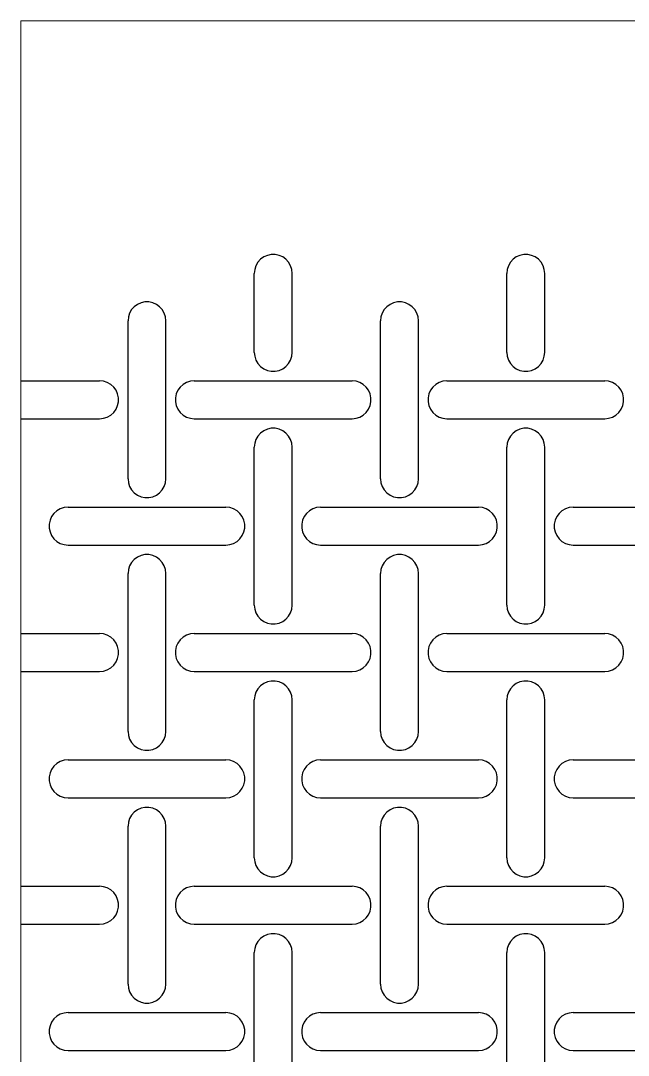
# Model space of a CAD drawing. Header units: metres. Extents: x 0 to 100, y -20 to 320.
# Drawn here: x 0 to 48.1, y 238.1 to 320 of the extents above; entities that cross this region are included whole.
import ezdxf

# ---------------------------------------------------------------- set-up
doc = ezdxf.new("R2010")
doc.units = ezdxf.units.M

msp = doc.modelspace()

# ---------------------------------------------------------------- linework, layer by layer
at = {"lineweight": 0}
for p, q in [((0, -20), (0, 320)), ((0, 320), (100, 320))]:
    msp.add_line(p, q, dxfattribs=at)
for p, q in [((19.536, 301.427), (19.25, 301.299)), ((19.843, 301.492), (19.536, 301.427)), ((20.157, 301.492), (19.843, 301.492)), ((20.464, 301.427), (20.157, 301.492)), ((20.75, 301.299), (20.464, 301.427)), ((39.536, 301.427), (39.25, 301.299)), ((39.843, 301.492), (39.536, 301.427)), ((40.157, 301.492), (39.843, 301.492)), ((40.464, 301.427), (40.157, 301.492)), ((40.75, 301.299), (40.464, 301.427)), ((18.63, 300.61), (18.533, 300.312)), ((18.786, 300.882), (18.63, 300.61)), ((18.996, 301.115), (18.786, 300.882)), ((19.25, 301.299), (18.996, 301.115)), ((21.004, 301.115), (20.75, 301.299)), ((21.214, 300.882), (21.004, 301.115)), ((21.37, 300.61), (21.214, 300.882)), ((21.467, 300.312), (21.37, 300.61)), ((38.63, 300.61), (38.533, 300.312)), ((38.786, 300.882), (38.63, 300.61)), ((38.996, 301.115), (38.786, 300.882)), ((39.25, 301.299), (38.996, 301.115)), ((41.004, 301.115), (40.75, 301.299)), ((41.214, 300.882), (41.004, 301.115)), ((41.37, 300.61), (41.214, 300.882)), ((41.467, 300.312), (41.37, 300.61)), ((18.533, 300.312), (18.5, 300)), ((18.5, 293.75), (18.5, 300)), ((21.5, 300), (21.467, 300.312)), ((21.5, 293.75), (21.5, 300)), ((38.533, 300.312), (38.5, 300)), ((38.5, 293.75), (38.5, 300)), ((41.5, 300), (41.467, 300.312)), ((41.5, 293.75), (41.5, 300)), ((8.996, 297.365), (8.786, 297.132)), ((9.25, 297.549), (8.996, 297.365)), ((9.536, 297.677), (9.25, 297.549)), ((9.843, 297.742), (9.536, 297.677)), ((10.157, 297.742), (9.843, 297.742)), ((10.464, 297.677), (10.157, 297.742)), ((10.75, 297.549), (10.464, 297.677)), ((11.004, 297.365), (10.75, 297.549)), ((11.214, 297.132), (11.004, 297.365)), ((28.996, 297.365), (28.786, 297.132)), ((29.25, 297.549), (28.996, 297.365)), ((29.536, 297.677), (29.25, 297.549)), ((29.843, 297.742), (29.536, 297.677)), ((30.157, 297.742), (29.843, 297.742)), ((30.464, 297.677), (30.157, 297.742)), ((30.75, 297.549), (30.464, 297.677)), ((31.004, 297.365), (30.75, 297.549)), ((31.214, 297.132), (31.004, 297.365)), ((8.533, 296.562), (8.5, 296.25)), ((8.63, 296.86), (8.533, 296.562)), ((8.786, 297.132), (8.63, 296.86)), ((11.37, 296.86), (11.214, 297.132)), ((11.467, 296.562), (11.37, 296.86)), ((11.5, 296.25), (11.467, 296.562)), ((28.533, 296.562), (28.5, 296.25)), ((28.63, 296.86), (28.533, 296.562)), ((28.786, 297.132), (28.63, 296.86)), ((31.37, 296.86), (31.214, 297.132)), ((31.467, 296.562), (31.37, 296.86)), ((31.5, 296.25), (31.467, 296.562)), ((8.5, 283.75), (8.5, 296.25)), ((11.5, 283.75), (11.5, 296.25)), ((28.5, 283.75), (28.5, 296.25)), ((31.5, 283.75), (31.5, 296.25)), ((18.5, 293.75), (18.533, 293.438)), ((18.533, 293.438), (18.63, 293.14)), ((18.63, 293.14), (18.786, 292.868)), ((21.214, 292.868), (21.37, 293.14)), ((21.37, 293.14), (21.467, 293.438)), ((21.467, 293.438), (21.5, 293.75)), ((38.5, 293.75), (38.533, 293.438)), ((38.533, 293.438), (38.63, 293.14)), ((38.63, 293.14), (38.786, 292.868)), ((41.214, 292.868), (41.37, 293.14)), ((41.37, 293.14), (41.467, 293.438)), ((41.467, 293.438), (41.5, 293.75)), ((18.786, 292.868), (18.996, 292.635)), ((18.996, 292.635), (19.25, 292.451)), ((19.25, 292.451), (19.536, 292.323)), ((19.536, 292.323), (19.843, 292.258)), ((20.157, 292.258), (20.464, 292.323)), ((20.464, 292.323), (20.75, 292.451)), ((20.75, 292.451), (21.004, 292.635)), ((21.004, 292.635), (21.214, 292.868)), ((38.786, 292.868), (38.996, 292.635)), ((38.996, 292.635), (39.25, 292.451)), ((39.25, 292.451), (39.536, 292.323)), ((39.536, 292.323), (39.843, 292.258)), ((40.157, 292.258), (40.464, 292.323)), ((40.464, 292.323), (40.75, 292.451)), ((40.75, 292.451), (41.004, 292.635)), ((41.004, 292.635), (41.214, 292.868)), ((0, 291.5), (6.25, 291.5)), ((6.562, 291.467), (6.25, 291.5)), ((13.75, 291.5), (13.438, 291.467)), ((13.75, 291.5), (26.25, 291.5)), ((19.843, 292.258), (20.157, 292.258)), ((26.562, 291.467), (26.25, 291.5)), ((33.75, 291.5), (33.438, 291.467)), ((33.75, 291.5), (46.25, 291.5)), ((39.843, 292.258), (40.157, 292.258)), ((46.562, 291.467), (46.25, 291.5)), ((6.86, 291.37), (6.562, 291.467)), ((7.132, 291.214), (6.86, 291.37)), ((7.365, 291.004), (7.132, 291.214)), ((7.549, 290.75), (7.365, 291.004)), ((7.677, 290.464), (7.549, 290.75)), ((12.451, 290.75), (12.323, 290.464)), ((12.635, 291.004), (12.451, 290.75)), ((12.868, 291.214), (12.635, 291.004)), ((13.14, 291.37), (12.868, 291.214)), ((13.438, 291.467), (13.14, 291.37)), ((26.86, 291.37), (26.562, 291.467)), ((27.132, 291.214), (26.86, 291.37)), ((27.365, 291.004), (27.132, 291.214)), ((27.549, 290.75), (27.365, 291.004)), ((27.677, 290.464), (27.549, 290.75)), ((32.451, 290.75), (32.323, 290.464)), ((32.635, 291.004), (32.451, 290.75)), ((32.868, 291.214), (32.635, 291.004)), ((33.14, 291.37), (32.868, 291.214)), ((33.438, 291.467), (33.14, 291.37)), ((46.86, 291.37), (46.562, 291.467)), ((47.132, 291.214), (46.86, 291.37)), ((47.365, 291.004), (47.132, 291.214)), ((47.549, 290.75), (47.365, 291.004)), ((47.677, 290.464), (47.549, 290.75)), ((7.742, 290.157), (7.677, 290.464)), ((7.742, 289.843), (7.742, 290.157)), ((12.323, 290.464), (12.258, 290.157)), ((12.258, 290.157), (12.258, 289.843)), ((27.742, 290.157), (27.677, 290.464)), ((27.742, 289.843), (27.742, 290.157)), ((32.323, 290.464), (32.258, 290.157)), ((32.258, 290.157), (32.258, 289.843)), ((47.742, 290.157), (47.677, 290.464)), ((47.742, 289.843), (47.742, 290.157)), ((7.365, 288.996), (7.549, 289.25)), ((7.549, 289.25), (7.677, 289.536)), ((7.677, 289.536), (7.742, 289.843)), ((12.258, 289.843), (12.323, 289.536)), ((12.323, 289.536), (12.451, 289.25)), ((12.451, 289.25), (12.635, 288.996)), ((27.365, 288.996), (27.549, 289.25)), ((27.549, 289.25), (27.677, 289.536)), ((27.677, 289.536), (27.742, 289.843)), ((32.258, 289.843), (32.323, 289.536)), ((32.323, 289.536), (32.451, 289.25)), ((32.451, 289.25), (32.635, 288.996)), ((47.365, 288.996), (47.549, 289.25)), ((47.549, 289.25), (47.677, 289.536)), ((47.677, 289.536), (47.742, 289.843)), ((0, 288.5), (6.25, 288.5)), ((6.25, 288.5), (6.562, 288.533)), ((6.562, 288.533), (6.86, 288.63)), ((6.86, 288.63), (7.132, 288.786)), ((7.132, 288.786), (7.365, 288.996)), ((12.635, 288.996), (12.868, 288.786)), ((12.868, 288.786), (13.14, 288.63)), ((13.14, 288.63), (13.438, 288.533)), ((13.438, 288.533), (13.75, 288.5)), ((13.75, 288.5), (26.25, 288.5)), ((26.25, 288.5), (26.562, 288.533)), ((26.562, 288.533), (26.86, 288.63)), ((26.86, 288.63), (27.132, 288.786)), ((27.132, 288.786), (27.365, 288.996)), ((32.635, 288.996), (32.868, 288.786)), ((32.868, 288.786), (33.14, 288.63)), ((33.14, 288.63), (33.438, 288.533)), ((33.438, 288.533), (33.75, 288.5)), ((33.75, 288.5), (46.25, 288.5)), ((46.25, 288.5), (46.562, 288.533)), ((46.562, 288.533), (46.86, 288.63)), ((46.86, 288.63), (47.132, 288.786)), ((47.132, 288.786), (47.365, 288.996)), ((19.25, 287.549), (18.996, 287.365)), ((19.536, 287.677), (19.25, 287.549)), ((19.843, 287.742), (19.536, 287.677)), ((20.157, 287.742), (19.843, 287.742)), ((20.464, 287.677), (20.157, 287.742)), ((20.75, 287.549), (20.464, 287.677)), ((21.004, 287.365), (20.75, 287.549)), ((39.25, 287.549), (38.996, 287.365)), ((39.536, 287.677), (39.25, 287.549)), ((39.843, 287.742), (39.536, 287.677)), ((40.157, 287.742), (39.843, 287.742)), ((40.464, 287.677), (40.157, 287.742)), ((40.75, 287.549), (40.464, 287.677)), ((41.004, 287.365), (40.75, 287.549)), ((18.63, 286.86), (18.533, 286.562)), ((18.786, 287.132), (18.63, 286.86)), ((18.996, 287.365), (18.786, 287.132)), ((21.214, 287.132), (21.004, 287.365)), ((21.37, 286.86), (21.214, 287.132)), ((21.467, 286.562), (21.37, 286.86)), ((38.63, 286.86), (38.533, 286.562)), ((38.786, 287.132), (38.63, 286.86)), ((38.996, 287.365), (38.786, 287.132)), ((41.214, 287.132), (41.004, 287.365)), ((41.37, 286.86), (41.214, 287.132)), ((41.467, 286.562), (41.37, 286.86)), ((18.533, 286.562), (18.5, 286.25)), ((18.5, 273.75), (18.5, 286.25)), ((21.5, 286.25), (21.467, 286.562)), ((21.5, 273.75), (21.5, 286.25)), ((38.533, 286.562), (38.5, 286.25)), ((38.5, 273.75), (38.5, 286.25)), ((41.5, 286.25), (41.467, 286.562)), ((41.5, 273.75), (41.5, 286.25)), ((8.5, 283.75), (8.533, 283.438)), ((8.533, 283.438), (8.63, 283.14)), ((11.37, 283.14), (11.467, 283.438)), ((11.467, 283.438), (11.5, 283.75)), ((28.5, 283.75), (28.533, 283.438)), ((28.533, 283.438), (28.63, 283.14)), ((31.37, 283.14), (31.467, 283.438)), ((31.467, 283.438), (31.5, 283.75)), ((8.63, 283.14), (8.786, 282.868)), ((8.786, 282.868), (8.996, 282.635)), ((8.996, 282.635), (9.25, 282.451)), ((10.75, 282.451), (11.004, 282.635)), ((11.004, 282.635), (11.214, 282.868)), ((11.214, 282.868), (11.37, 283.14)), ((28.63, 283.14), (28.786, 282.868)), ((28.786, 282.868), (28.996, 282.635)), ((28.996, 282.635), (29.25, 282.451)), ((30.75, 282.451), (31.004, 282.635)), ((31.004, 282.635), (31.214, 282.868)), ((31.214, 282.868), (31.37, 283.14)), ((9.25, 282.451), (9.536, 282.323)), ((9.536, 282.323), (9.843, 282.258)), ((9.843, 282.258), (10.157, 282.258)), ((10.157, 282.258), (10.464, 282.323)), ((10.464, 282.323), (10.75, 282.451)), ((29.25, 282.451), (29.536, 282.323)), ((29.536, 282.323), (29.843, 282.258)), ((29.843, 282.258), (30.157, 282.258)), ((30.157, 282.258), (30.464, 282.323)), ((30.464, 282.323), (30.75, 282.451)), ((2.635, 281.004), (2.451, 280.75)), ((2.868, 281.214), (2.635, 281.004)), ((3.14, 281.37), (2.868, 281.214)), ((3.438, 281.467), (3.14, 281.37)), ((3.75, 281.5), (3.438, 281.467)), ((3.75, 281.5), (16.25, 281.5)), ((16.562, 281.467), (16.25, 281.5)), ((16.86, 281.37), (16.562, 281.467)), ((17.132, 281.214), (16.86, 281.37)), ((17.365, 281.004), (17.132, 281.214)), ((17.549, 280.75), (17.365, 281.004)), ((22.635, 281.004), (22.451, 280.75)), ((22.868, 281.214), (22.635, 281.004)), ((23.14, 281.37), (22.868, 281.214)), ((23.438, 281.467), (23.14, 281.37)), ((23.75, 281.5), (23.438, 281.467)), ((23.75, 281.5), (36.25, 281.5)), ((36.562, 281.467), (36.25, 281.5)), ((36.86, 281.37), (36.562, 281.467)), ((37.132, 281.214), (36.86, 281.37)), ((37.365, 281.004), (37.132, 281.214)), ((37.549, 280.75), (37.365, 281.004)), ((42.635, 281.004), (42.451, 280.75)), ((42.868, 281.214), (42.635, 281.004)), ((43.14, 281.37), (42.868, 281.214)), ((43.438, 281.467), (43.14, 281.37)), ((43.75, 281.5), (43.438, 281.467)), ((43.75, 281.5), (56.25, 281.5)), ((2.323, 280.464), (2.258, 280.157)), ((2.258, 280.157), (2.258, 279.843)), ((2.451, 280.75), (2.323, 280.464)), ((17.677, 280.464), (17.549, 280.75)), ((17.742, 280.157), (17.677, 280.464)), ((17.742, 279.843), (17.742, 280.157)), ((22.323, 280.464), (22.258, 280.157)), ((22.258, 280.157), (22.258, 279.843)), ((22.451, 280.75), (22.323, 280.464)), ((37.677, 280.464), (37.549, 280.75)), ((37.742, 280.157), (37.677, 280.464)), ((37.742, 279.843), (37.742, 280.157)), ((42.323, 280.464), (42.258, 280.157)), ((42.258, 280.157), (42.258, 279.843)), ((42.451, 280.75), (42.323, 280.464)), ((2.258, 279.843), (2.323, 279.536)), ((2.323, 279.536), (2.451, 279.25)), ((2.451, 279.25), (2.635, 278.996)), ((17.365, 278.996), (17.549, 279.25)), ((17.549, 279.25), (17.677, 279.536)), ((17.677, 279.536), (17.742, 279.843)), ((22.258, 279.843), (22.323, 279.536)), ((22.323, 279.536), (22.451, 279.25)), ((22.451, 279.25), (22.635, 278.996)), ((37.365, 278.996), (37.549, 279.25)), ((37.549, 279.25), (37.677, 279.536)), ((37.677, 279.536), (37.742, 279.843)), ((42.258, 279.843), (42.323, 279.536)), ((42.323, 279.536), (42.451, 279.25)), ((42.451, 279.25), (42.635, 278.996)), ((2.635, 278.996), (2.868, 278.786)), ((2.868, 278.786), (3.14, 278.63)), ((3.14, 278.63), (3.438, 278.533)), ((3.438, 278.533), (3.75, 278.5)), ((3.75, 278.5), (16.25, 278.5)), ((16.25, 278.5), (16.562, 278.533)), ((16.562, 278.533), (16.86, 278.63)), ((16.86, 278.63), (17.132, 278.786)), ((17.132, 278.786), (17.365, 278.996)), ((22.635, 278.996), (22.868, 278.786)), ((22.868, 278.786), (23.14, 278.63)), ((23.14, 278.63), (23.438, 278.533)), ((23.438, 278.533), (23.75, 278.5)), ((23.75, 278.5), (36.25, 278.5)), ((36.25, 278.5), (36.562, 278.533)), ((36.562, 278.533), (36.86, 278.63)), ((36.86, 278.63), (37.132, 278.786)), ((37.132, 278.786), (37.365, 278.996)), ((42.635, 278.996), (42.868, 278.786)), ((42.868, 278.786), (43.14, 278.63)), ((43.14, 278.63), (43.438, 278.533)), ((43.438, 278.533), (43.75, 278.5)), ((43.75, 278.5), (56.25, 278.5)), ((9.536, 277.677), (9.25, 277.549)), ((9.843, 277.742), (9.536, 277.677)), ((10.157, 277.742), (9.843, 277.742)), ((10.464, 277.677), (10.157, 277.742)), ((10.75, 277.549), (10.464, 277.677)), ((29.536, 277.677), (29.25, 277.549)), ((29.843, 277.742), (29.536, 277.677)), ((30.157, 277.742), (29.843, 277.742)), ((30.464, 277.677), (30.157, 277.742)), ((30.75, 277.549), (30.464, 277.677)), ((8.63, 276.86), (8.533, 276.562)), ((8.786, 277.132), (8.63, 276.86)), ((8.996, 277.365), (8.786, 277.132)), ((9.25, 277.549), (8.996, 277.365)), ((11.004, 277.365), (10.75, 277.549)), ((11.214, 277.132), (11.004, 277.365)), ((11.37, 276.86), (11.214, 277.132)), ((11.467, 276.562), (11.37, 276.86)), ((28.63, 276.86), (28.533, 276.562)), ((28.786, 277.132), (28.63, 276.86)), ((28.996, 277.365), (28.786, 277.132)), ((29.25, 277.549), (28.996, 277.365)), ((31.004, 277.365), (30.75, 277.549)), ((31.214, 277.132), (31.004, 277.365)), ((31.37, 276.86), (31.214, 277.132)), ((31.467, 276.562), (31.37, 276.86)), ((8.533, 276.562), (8.5, 276.25)), ((8.5, 263.75), (8.5, 276.25)), ((11.5, 276.25), (11.467, 276.562)), ((11.5, 263.75), (11.5, 276.25)), ((28.533, 276.562), (28.5, 276.25)), ((28.5, 263.75), (28.5, 276.25)), ((31.5, 276.25), (31.467, 276.562)), ((31.5, 263.75), (31.5, 276.25)), ((18.5, 273.75), (18.533, 273.438)), ((21.467, 273.438), (21.5, 273.75)), ((38.5, 273.75), (38.533, 273.438)), ((41.467, 273.438), (41.5, 273.75)), ((18.533, 273.438), (18.63, 273.14)), ((18.63, 273.14), (18.786, 272.868)), ((18.786, 272.868), (18.996, 272.635)), ((21.004, 272.635), (21.214, 272.868)), ((21.214, 272.868), (21.37, 273.14)), ((21.37, 273.14), (21.467, 273.438)), ((38.533, 273.438), (38.63, 273.14)), ((38.63, 273.14), (38.786, 272.868)), ((38.786, 272.868), (38.996, 272.635)), ((41.004, 272.635), (41.214, 272.868)), ((41.214, 272.868), (41.37, 273.14)), ((41.37, 273.14), (41.467, 273.438)), ((18.996, 272.635), (19.25, 272.451)), ((19.25, 272.451), (19.536, 272.323)), ((19.536, 272.323), (19.843, 272.258)), ((19.843, 272.258), (20.157, 272.258)), ((20.157, 272.258), (20.464, 272.323)), ((20.464, 272.323), (20.75, 272.451)), ((20.75, 272.451), (21.004, 272.635)), ((38.996, 272.635), (39.25, 272.451)), ((39.25, 272.451), (39.536, 272.323)), ((39.536, 272.323), (39.843, 272.258)), ((39.843, 272.258), (40.157, 272.258)), ((40.157, 272.258), (40.464, 272.323)), ((40.464, 272.323), (40.75, 272.451)), ((40.75, 272.451), (41.004, 272.635)), ((0, 271.5), (6.25, 271.5)), ((6.562, 271.467), (6.25, 271.5)), ((6.86, 271.37), (6.562, 271.467)), ((7.132, 271.214), (6.86, 271.37)), ((7.365, 271.004), (7.132, 271.214)), ((12.868, 271.214), (12.635, 271.004)), ((13.14, 271.37), (12.868, 271.214)), ((13.438, 271.467), (13.14, 271.37)), ((13.75, 271.5), (13.438, 271.467)), ((13.75, 271.5), (26.25, 271.5)), ((26.562, 271.467), (26.25, 271.5)), ((26.86, 271.37), (26.562, 271.467)), ((27.132, 271.214), (26.86, 271.37)), ((27.365, 271.004), (27.132, 271.214)), ((32.868, 271.214), (32.635, 271.004)), ((33.14, 271.37), (32.868, 271.214)), ((33.438, 271.467), (33.14, 271.37)), ((33.75, 271.5), (33.438, 271.467)), ((33.75, 271.5), (46.25, 271.5)), ((46.562, 271.467), (46.25, 271.5)), ((46.86, 271.37), (46.562, 271.467)), ((47.132, 271.214), (46.86, 271.37)), ((47.365, 271.004), (47.132, 271.214)), ((7.549, 270.75), (7.365, 271.004)), ((7.677, 270.464), (7.549, 270.75)), ((7.742, 270.157), (7.677, 270.464)), ((12.323, 270.464), (12.258, 270.157)), ((12.451, 270.75), (12.323, 270.464)), ((12.635, 271.004), (12.451, 270.75)), ((27.549, 270.75), (27.365, 271.004)), ((27.677, 270.464), (27.549, 270.75)), ((27.742, 270.157), (27.677, 270.464)), ((32.323, 270.464), (32.258, 270.157)), ((32.451, 270.75), (32.323, 270.464)), ((32.635, 271.004), (32.451, 270.75)), ((47.549, 270.75), (47.365, 271.004)), ((47.677, 270.464), (47.549, 270.75)), ((47.742, 270.157), (47.677, 270.464)), ((7.549, 269.25), (7.677, 269.536)), ((7.677, 269.536), (7.742, 269.843)), ((7.742, 269.843), (7.742, 270.157)), ((12.258, 270.157), (12.258, 269.843)), ((12.258, 269.843), (12.323, 269.536)), ((12.323, 269.536), (12.451, 269.25)), ((27.549, 269.25), (27.677, 269.536)), ((27.677, 269.536), (27.742, 269.843)), ((27.742, 269.843), (27.742, 270.157)), ((32.258, 270.157), (32.258, 269.843)), ((32.258, 269.843), (32.323, 269.536)), ((32.323, 269.536), (32.451, 269.25)), ((47.549, 269.25), (47.677, 269.536)), ((47.677, 269.536), (47.742, 269.843)), ((47.742, 269.843), (47.742, 270.157)), ((6.562, 268.533), (6.86, 268.63)), ((6.86, 268.63), (7.132, 268.786)), ((7.132, 268.786), (7.365, 268.996)), ((7.365, 268.996), (7.549, 269.25)), ((12.451, 269.25), (12.635, 268.996)), ((12.635, 268.996), (12.868, 268.786)), ((12.868, 268.786), (13.14, 268.63)), ((13.14, 268.63), (13.438, 268.533)), ((26.562, 268.533), (26.86, 268.63)), ((26.86, 268.63), (27.132, 268.786)), ((27.132, 268.786), (27.365, 268.996)), ((27.365, 268.996), (27.549, 269.25)), ((32.451, 269.25), (32.635, 268.996)), ((32.635, 268.996), (32.868, 268.786)), ((32.868, 268.786), (33.14, 268.63)), ((33.14, 268.63), (33.438, 268.533)), ((46.562, 268.533), (46.86, 268.63)), ((46.86, 268.63), (47.132, 268.786)), ((47.132, 268.786), (47.365, 268.996)), ((47.365, 268.996), (47.549, 269.25)), ((0, 268.5), (6.25, 268.5)), ((6.25, 268.5), (6.562, 268.533)), ((13.438, 268.533), (13.75, 268.5)), ((13.75, 268.5), (26.25, 268.5)), ((26.25, 268.5), (26.562, 268.533)), ((33.438, 268.533), (33.75, 268.5)), ((33.75, 268.5), (46.25, 268.5)), ((46.25, 268.5), (46.562, 268.533)), ((18.786, 267.132), (18.63, 266.86)), ((18.996, 267.365), (18.786, 267.132)), ((19.25, 267.549), (18.996, 267.365)), ((19.536, 267.677), (19.25, 267.549)), ((19.843, 267.742), (19.536, 267.677)), ((20.157, 267.742), (19.843, 267.742)), ((20.464, 267.677), (20.157, 267.742)), ((20.75, 267.549), (20.464, 267.677)), ((21.004, 267.365), (20.75, 267.549)), ((21.214, 267.132), (21.004, 267.365)), ((21.37, 266.86), (21.214, 267.132)), ((38.786, 267.132), (38.63, 266.86)), ((38.996, 267.365), (38.786, 267.132)), ((39.25, 267.549), (38.996, 267.365)), ((39.536, 267.677), (39.25, 267.549)), ((39.843, 267.742), (39.536, 267.677)), ((40.157, 267.742), (39.843, 267.742)), ((40.464, 267.677), (40.157, 267.742)), ((40.75, 267.549), (40.464, 267.677)), ((41.004, 267.365), (40.75, 267.549)), ((41.214, 267.132), (41.004, 267.365)), ((41.37, 266.86), (41.214, 267.132)), ((18.533, 266.562), (18.5, 266.25)), ((18.5, 253.75), (18.5, 266.25)), ((18.63, 266.86), (18.533, 266.562)), ((21.467, 266.562), (21.37, 266.86)), ((21.5, 266.25), (21.467, 266.562)), ((21.5, 253.75), (21.5, 266.25)), ((38.533, 266.562), (38.5, 266.25)), ((38.5, 253.75), (38.5, 266.25)), ((38.63, 266.86), (38.533, 266.562)), ((41.467, 266.562), (41.37, 266.86)), ((41.5, 266.25), (41.467, 266.562)), ((41.5, 253.75), (41.5, 266.25)), ((8.5, 263.75), (8.533, 263.438)), ((11.467, 263.438), (11.5, 263.75)), ((28.5, 263.75), (28.533, 263.438)), ((31.467, 263.438), (31.5, 263.75)), ((8.533, 263.438), (8.63, 263.14)), ((8.63, 263.14), (8.786, 262.868)), ((8.786, 262.868), (8.996, 262.635)), ((11.004, 262.635), (11.214, 262.868)), ((11.214, 262.868), (11.37, 263.14)), ((11.37, 263.14), (11.467, 263.438)), ((28.533, 263.438), (28.63, 263.14)), ((28.63, 263.14), (28.786, 262.868)), ((28.786, 262.868), (28.996, 262.635)), ((31.004, 262.635), (31.214, 262.868)), ((31.214, 262.868), (31.37, 263.14)), ((31.37, 263.14), (31.467, 263.438)), ((8.996, 262.635), (9.25, 262.451)), ((9.25, 262.451), (9.536, 262.323)), ((9.536, 262.323), (9.843, 262.258)), ((9.843, 262.258), (10.157, 262.258)), ((10.157, 262.258), (10.464, 262.323)), ((10.464, 262.323), (10.75, 262.451)), ((10.75, 262.451), (11.004, 262.635)), ((28.996, 262.635), (29.25, 262.451)), ((29.25, 262.451), (29.536, 262.323)), ((29.536, 262.323), (29.843, 262.258)), ((29.843, 262.258), (30.157, 262.258)), ((30.157, 262.258), (30.464, 262.323)), ((30.464, 262.323), (30.75, 262.451)), ((30.75, 262.451), (31.004, 262.635)), ((2.868, 261.214), (2.635, 261.004)), ((3.14, 261.37), (2.868, 261.214)), ((3.438, 261.467), (3.14, 261.37)), ((3.75, 261.5), (3.438, 261.467)), ((3.75, 261.5), (16.25, 261.5)), ((16.562, 261.467), (16.25, 261.5)), ((16.86, 261.37), (16.562, 261.467)), ((17.132, 261.214), (16.86, 261.37)), ((17.365, 261.004), (17.132, 261.214)), ((22.868, 261.214), (22.635, 261.004)), ((23.14, 261.37), (22.868, 261.214)), ((23.438, 261.467), (23.14, 261.37)), ((23.75, 261.5), (23.438, 261.467)), ((23.75, 261.5), (36.25, 261.5)), ((36.562, 261.467), (36.25, 261.5)), ((36.86, 261.37), (36.562, 261.467)), ((37.132, 261.214), (36.86, 261.37)), ((37.365, 261.004), (37.132, 261.214)), ((42.868, 261.214), (42.635, 261.004)), ((43.14, 261.37), (42.868, 261.214)), ((43.438, 261.467), (43.14, 261.37)), ((43.75, 261.5), (43.438, 261.467)), ((43.75, 261.5), (56.25, 261.5)), ((2.323, 260.464), (2.258, 260.157)), ((2.451, 260.75), (2.323, 260.464)), ((2.635, 261.004), (2.451, 260.75)), ((17.549, 260.75), (17.365, 261.004)), ((17.677, 260.464), (17.549, 260.75)), ((17.742, 260.157), (17.677, 260.464)), ((22.323, 260.464), (22.258, 260.157)), ((22.451, 260.75), (22.323, 260.464)), ((22.635, 261.004), (22.451, 260.75)), ((37.549, 260.75), (37.365, 261.004)), ((37.677, 260.464), (37.549, 260.75)), ((37.742, 260.157), (37.677, 260.464)), ((42.323, 260.464), (42.258, 260.157)), ((42.451, 260.75), (42.323, 260.464)), ((42.635, 261.004), (42.451, 260.75)), ((2.258, 260.157), (2.258, 259.843)), ((2.258, 259.843), (2.323, 259.536)), ((17.677, 259.536), (17.742, 259.843)), ((17.742, 259.843), (17.742, 260.157)), ((22.258, 260.157), (22.258, 259.843)), ((22.258, 259.843), (22.323, 259.536)), ((37.677, 259.536), (37.742, 259.843)), ((37.742, 259.843), (37.742, 260.157)), ((42.258, 260.157), (42.258, 259.843)), ((42.258, 259.843), (42.323, 259.536)), ((2.323, 259.536), (2.451, 259.25)), ((2.451, 259.25), (2.635, 258.996)), ((2.635, 258.996), (2.868, 258.786)), ((2.868, 258.786), (3.14, 258.63)), ((16.86, 258.63), (17.132, 258.786)), ((17.132, 258.786), (17.365, 258.996)), ((17.365, 258.996), (17.549, 259.25)), ((17.549, 259.25), (17.677, 259.536)), ((22.323, 259.536), (22.451, 259.25)), ((22.451, 259.25), (22.635, 258.996)), ((22.635, 258.996), (22.868, 258.786)), ((22.868, 258.786), (23.14, 258.63)), ((36.86, 258.63), (37.132, 258.786)), ((37.132, 258.786), (37.365, 258.996)), ((37.365, 258.996), (37.549, 259.25)), ((37.549, 259.25), (37.677, 259.536)), ((42.323, 259.536), (42.451, 259.25)), ((42.451, 259.25), (42.635, 258.996)), ((42.635, 258.996), (42.868, 258.786)), ((42.868, 258.786), (43.14, 258.63)), ((3.14, 258.63), (3.438, 258.533)), ((3.438, 258.533), (3.75, 258.5)), ((3.75, 258.5), (16.25, 258.5)), ((16.25, 258.5), (16.562, 258.533)), ((16.562, 258.533), (16.86, 258.63)), ((23.14, 258.63), (23.438, 258.533)), ((23.438, 258.533), (23.75, 258.5)), ((23.75, 258.5), (36.25, 258.5)), ((36.25, 258.5), (36.562, 258.533)), ((36.562, 258.533), (36.86, 258.63)), ((43.14, 258.63), (43.438, 258.533)), ((43.438, 258.533), (43.75, 258.5)), ((43.75, 258.5), (56.25, 258.5)), ((8.786, 257.132), (8.63, 256.86)), ((8.996, 257.365), (8.786, 257.132)), ((9.25, 257.549), (8.996, 257.365)), ((9.536, 257.677), (9.25, 257.549)), ((9.843, 257.742), (9.536, 257.677)), ((10.157, 257.742), (9.843, 257.742)), ((10.464, 257.677), (10.157, 257.742)), ((10.75, 257.549), (10.464, 257.677)), ((11.004, 257.365), (10.75, 257.549)), ((11.214, 257.132), (11.004, 257.365)), ((11.37, 256.86), (11.214, 257.132)), ((28.786, 257.132), (28.63, 256.86)), ((28.996, 257.365), (28.786, 257.132)), ((29.25, 257.549), (28.996, 257.365)), ((29.536, 257.677), (29.25, 257.549)), ((29.843, 257.742), (29.536, 257.677)), ((30.157, 257.742), (29.843, 257.742)), ((30.464, 257.677), (30.157, 257.742)), ((30.75, 257.549), (30.464, 257.677)), ((31.004, 257.365), (30.75, 257.549)), ((31.214, 257.132), (31.004, 257.365)), ((31.37, 256.86), (31.214, 257.132)), ((8.533, 256.562), (8.5, 256.25)), ((8.63, 256.86), (8.533, 256.562)), ((11.467, 256.562), (11.37, 256.86)), ((11.5, 256.25), (11.467, 256.562)), ((28.533, 256.562), (28.5, 256.25)), ((28.63, 256.86), (28.533, 256.562)), ((31.467, 256.562), (31.37, 256.86)), ((31.5, 256.25), (31.467, 256.562)), ((8.5, 243.75), (8.5, 256.25)), ((11.5, 243.75), (11.5, 256.25)), ((28.5, 243.75), (28.5, 256.25)), ((31.5, 243.75), (31.5, 256.25)), ((18.5, 253.75), (18.533, 253.438)), ((18.533, 253.438), (18.63, 253.14)), ((18.63, 253.14), (18.786, 252.868)), ((21.214, 252.868), (21.37, 253.14)), ((21.37, 253.14), (21.467, 253.438)), ((21.467, 253.438), (21.5, 253.75)), ((38.5, 253.75), (38.533, 253.438)), ((38.533, 253.438), (38.63, 253.14)), ((38.63, 253.14), (38.786, 252.868)), ((41.214, 252.868), (41.37, 253.14)), ((41.37, 253.14), (41.467, 253.438)), ((41.467, 253.438), (41.5, 253.75)), ((18.786, 252.868), (18.996, 252.635)), ((18.996, 252.635), (19.25, 252.451)), ((19.25, 252.451), (19.536, 252.323)), ((19.536, 252.323), (19.843, 252.258)), ((19.843, 252.258), (20.157, 252.258)), ((20.157, 252.258), (20.464, 252.323)), ((20.464, 252.323), (20.75, 252.451)), ((20.75, 252.451), (21.004, 252.635)), ((21.004, 252.635), (21.214, 252.868)), ((38.786, 252.868), (38.996, 252.635)), ((38.996, 252.635), (39.25, 252.451)), ((39.25, 252.451), (39.536, 252.323)), ((39.536, 252.323), (39.843, 252.258)), ((39.843, 252.258), (40.157, 252.258)), ((40.157, 252.258), (40.464, 252.323)), ((40.464, 252.323), (40.75, 252.451)), ((40.75, 252.451), (41.004, 252.635)), ((41.004, 252.635), (41.214, 252.868)), ((0, 251.5), (6.25, 251.5)), ((6.562, 251.467), (6.25, 251.5)), ((6.86, 251.37), (6.562, 251.467)), ((7.132, 251.214), (6.86, 251.37)), ((13.14, 251.37), (12.868, 251.214)), ((13.438, 251.467), (13.14, 251.37)), ((13.75, 251.5), (13.438, 251.467)), ((13.75, 251.5), (26.25, 251.5)), ((26.562, 251.467), (26.25, 251.5)), ((26.86, 251.37), (26.562, 251.467)), ((27.132, 251.214), (26.86, 251.37)), ((33.14, 251.37), (32.868, 251.214)), ((33.438, 251.467), (33.14, 251.37)), ((33.75, 251.5), (33.438, 251.467)), ((33.75, 251.5), (46.25, 251.5)), ((46.562, 251.467), (46.25, 251.5)), ((46.86, 251.37), (46.562, 251.467)), ((47.132, 251.214), (46.86, 251.37)), ((7.365, 251.004), (7.132, 251.214)), ((7.549, 250.75), (7.365, 251.004)), ((7.677, 250.464), (7.549, 250.75)), ((12.451, 250.75), (12.323, 250.464)), ((12.635, 251.004), (12.451, 250.75)), ((12.868, 251.214), (12.635, 251.004)), ((27.365, 251.004), (27.132, 251.214)), ((27.549, 250.75), (27.365, 251.004)), ((27.677, 250.464), (27.549, 250.75)), ((32.451, 250.75), (32.323, 250.464)), ((32.635, 251.004), (32.451, 250.75)), ((32.868, 251.214), (32.635, 251.004)), ((47.365, 251.004), (47.132, 251.214)), ((47.549, 250.75), (47.365, 251.004)), ((47.677, 250.464), (47.549, 250.75)), ((7.742, 250.157), (7.677, 250.464)), ((7.677, 249.536), (7.742, 249.843)), ((7.742, 249.843), (7.742, 250.157)), ((12.323, 250.464), (12.258, 250.157)), ((12.258, 250.157), (12.258, 249.843)), ((12.258, 249.843), (12.323, 249.536)), ((27.742, 250.157), (27.677, 250.464)), ((27.677, 249.536), (27.742, 249.843)), ((27.742, 249.843), (27.742, 250.157)), ((32.323, 250.464), (32.258, 250.157)), ((32.258, 250.157), (32.258, 249.843)), ((32.258, 249.843), (32.323, 249.536)), ((47.742, 250.157), (47.677, 250.464)), ((47.677, 249.536), (47.742, 249.843)), ((47.742, 249.843), (47.742, 250.157)), ((7.132, 248.786), (7.365, 248.996)), ((7.365, 248.996), (7.549, 249.25)), ((7.549, 249.25), (7.677, 249.536)), ((12.323, 249.536), (12.451, 249.25)), ((12.451, 249.25), (12.635, 248.996)), ((12.635, 248.996), (12.868, 248.786)), ((27.132, 248.786), (27.365, 248.996)), ((27.365, 248.996), (27.549, 249.25)), ((27.549, 249.25), (27.677, 249.536)), ((32.323, 249.536), (32.451, 249.25)), ((32.451, 249.25), (32.635, 248.996)), ((32.635, 248.996), (32.868, 248.786)), ((47.132, 248.786), (47.365, 248.996)), ((47.365, 248.996), (47.549, 249.25)), ((47.549, 249.25), (47.677, 249.536)), ((0, 248.5), (6.25, 248.5)), ((6.25, 248.5), (6.562, 248.533)), ((6.562, 248.533), (6.86, 248.63)), ((6.86, 248.63), (7.132, 248.786)), ((12.868, 248.786), (13.14, 248.63)), ((13.14, 248.63), (13.438, 248.533)), ((13.438, 248.533), (13.75, 248.5)), ((13.75, 248.5), (26.25, 248.5)), ((26.25, 248.5), (26.562, 248.533)), ((26.562, 248.533), (26.86, 248.63)), ((26.86, 248.63), (27.132, 248.786)), ((32.868, 248.786), (33.14, 248.63)), ((33.14, 248.63), (33.438, 248.533)), ((33.438, 248.533), (33.75, 248.5)), ((33.75, 248.5), (46.25, 248.5)), ((46.25, 248.5), (46.562, 248.533)), ((46.562, 248.533), (46.86, 248.63)), ((46.86, 248.63), (47.132, 248.786)), ((18.996, 247.365), (18.786, 247.132)), ((19.25, 247.549), (18.996, 247.365)), ((19.536, 247.677), (19.25, 247.549)), ((19.843, 247.742), (19.536, 247.677)), ((20.157, 247.742), (19.843, 247.742)), ((20.464, 247.677), (20.157, 247.742)), ((20.75, 247.549), (20.464, 247.677)), ((21.004, 247.365), (20.75, 247.549)), ((21.214, 247.132), (21.004, 247.365)), ((38.996, 247.365), (38.786, 247.132)), ((39.25, 247.549), (38.996, 247.365)), ((39.536, 247.677), (39.25, 247.549)), ((39.843, 247.742), (39.536, 247.677)), ((40.157, 247.742), (39.843, 247.742)), ((40.464, 247.677), (40.157, 247.742)), ((40.75, 247.549), (40.464, 247.677)), ((41.004, 247.365), (40.75, 247.549)), ((41.214, 247.132), (41.004, 247.365)), ((18.533, 246.562), (18.5, 246.25)), ((18.63, 246.86), (18.533, 246.562)), ((18.786, 247.132), (18.63, 246.86)), ((21.37, 246.86), (21.214, 247.132)), ((21.467, 246.562), (21.37, 246.86)), ((21.5, 246.25), (21.467, 246.562)), ((38.533, 246.562), (38.5, 246.25)), ((38.63, 246.86), (38.533, 246.562)), ((38.786, 247.132), (38.63, 246.86)), ((41.37, 246.86), (41.214, 247.132)), ((41.467, 246.562), (41.37, 246.86)), ((41.5, 246.25), (41.467, 246.562)), ((18.5, 233.75), (18.5, 246.25)), ((21.5, 233.75), (21.5, 246.25)), ((38.5, 233.75), (38.5, 246.25)), ((41.5, 233.75), (41.5, 246.25)), ((8.5, 243.75), (8.533, 243.438)), ((8.533, 243.438), (8.63, 243.14)), ((11.37, 243.14), (11.467, 243.438)), ((11.467, 243.438), (11.5, 243.75)), ((28.5, 243.75), (28.533, 243.438)), ((28.533, 243.438), (28.63, 243.14)), ((31.37, 243.14), (31.467, 243.438)), ((31.467, 243.438), (31.5, 243.75)), ((8.63, 243.14), (8.786, 242.868)), ((8.786, 242.868), (8.996, 242.635)), ((8.996, 242.635), (9.25, 242.451)), ((9.25, 242.451), (9.536, 242.323)), ((10.464, 242.323), (10.75, 242.451)), ((10.75, 242.451), (11.004, 242.635)), ((11.004, 242.635), (11.214, 242.868)), ((11.214, 242.868), (11.37, 243.14)), ((28.63, 243.14), (28.786, 242.868)), ((28.786, 242.868), (28.996, 242.635)), ((28.996, 242.635), (29.25, 242.451)), ((29.25, 242.451), (29.536, 242.323)), ((30.464, 242.323), (30.75, 242.451)), ((30.75, 242.451), (31.004, 242.635)), ((31.004, 242.635), (31.214, 242.868)), ((31.214, 242.868), (31.37, 243.14)), ((9.536, 242.323), (9.843, 242.258)), ((9.843, 242.258), (10.157, 242.258)), ((10.157, 242.258), (10.464, 242.323)), ((29.536, 242.323), (29.843, 242.258)), ((29.843, 242.258), (30.157, 242.258)), ((30.157, 242.258), (30.464, 242.323)), ((2.451, 240.75), (2.323, 240.464)), ((2.635, 241.004), (2.451, 240.75)), ((2.868, 241.214), (2.635, 241.004)), ((3.14, 241.37), (2.868, 241.214)), ((3.438, 241.467), (3.14, 241.37)), ((3.75, 241.5), (3.438, 241.467)), ((3.75, 241.5), (16.25, 241.5)), ((16.562, 241.467), (16.25, 241.5)), ((16.86, 241.37), (16.562, 241.467)), ((17.132, 241.214), (16.86, 241.37)), ((17.365, 241.004), (17.132, 241.214)), ((17.549, 240.75), (17.365, 241.004)), ((17.677, 240.464), (17.549, 240.75)), ((22.451, 240.75), (22.323, 240.464)), ((22.635, 241.004), (22.451, 240.75)), ((22.868, 241.214), (22.635, 241.004)), ((23.14, 241.37), (22.868, 241.214)), ((23.438, 241.467), (23.14, 241.37)), ((23.75, 241.5), (23.438, 241.467)), ((23.75, 241.5), (36.25, 241.5)), ((36.562, 241.467), (36.25, 241.5)), ((36.86, 241.37), (36.562, 241.467)), ((37.132, 241.214), (36.86, 241.37)), ((37.365, 241.004), (37.132, 241.214)), ((37.549, 240.75), (37.365, 241.004)), ((37.677, 240.464), (37.549, 240.75)), ((42.451, 240.75), (42.323, 240.464)), ((42.635, 241.004), (42.451, 240.75)), ((42.868, 241.214), (42.635, 241.004)), ((43.14, 241.37), (42.868, 241.214)), ((43.438, 241.467), (43.14, 241.37)), ((43.75, 241.5), (43.438, 241.467)), ((43.75, 241.5), (56.25, 241.5)), ((2.323, 240.464), (2.258, 240.157)), ((2.258, 240.157), (2.258, 239.843)), ((17.742, 240.157), (17.677, 240.464)), ((17.742, 239.843), (17.742, 240.157)), ((22.323, 240.464), (22.258, 240.157)), ((22.258, 240.157), (22.258, 239.843)), ((37.742, 240.157), (37.677, 240.464)), ((37.742, 239.843), (37.742, 240.157)), ((42.323, 240.464), (42.258, 240.157)), ((42.258, 240.157), (42.258, 239.843)), ((2.258, 239.843), (2.323, 239.536)), ((2.323, 239.536), (2.451, 239.25)), ((2.451, 239.25), (2.635, 238.996)), ((17.365, 238.996), (17.549, 239.25)), ((17.549, 239.25), (17.677, 239.536)), ((17.677, 239.536), (17.742, 239.843)), ((22.258, 239.843), (22.323, 239.536)), ((22.323, 239.536), (22.451, 239.25)), ((22.451, 239.25), (22.635, 238.996)), ((37.365, 238.996), (37.549, 239.25)), ((37.549, 239.25), (37.677, 239.536)), ((37.677, 239.536), (37.742, 239.843)), ((42.258, 239.843), (42.323, 239.536)), ((42.323, 239.536), (42.451, 239.25)), ((42.451, 239.25), (42.635, 238.996)), ((2.635, 238.996), (2.868, 238.786)), ((2.868, 238.786), (3.14, 238.63)), ((3.14, 238.63), (3.438, 238.533)), ((3.438, 238.533), (3.75, 238.5)), ((3.75, 238.5), (16.25, 238.5)), ((16.25, 238.5), (16.562, 238.533)), ((16.562, 238.533), (16.86, 238.63)), ((16.86, 238.63), (17.132, 238.786)), ((17.132, 238.786), (17.365, 238.996)), ((22.635, 238.996), (22.868, 238.786)), ((22.868, 238.786), (23.14, 238.63)), ((23.14, 238.63), (23.438, 238.533)), ((23.438, 238.533), (23.75, 238.5)), ((23.75, 238.5), (36.25, 238.5)), ((36.25, 238.5), (36.562, 238.533)), ((36.562, 238.533), (36.86, 238.63)), ((36.86, 238.63), (37.132, 238.786)), ((37.132, 238.786), (37.365, 238.996)), ((42.635, 238.996), (42.868, 238.786)), ((42.868, 238.786), (43.14, 238.63)), ((43.14, 238.63), (43.438, 238.533)), ((43.438, 238.533), (43.75, 238.5)), ((43.75, 238.5), (56.25, 238.5))]:
    msp.add_line(p, q)

doc.saveas('drawing.dxf')
